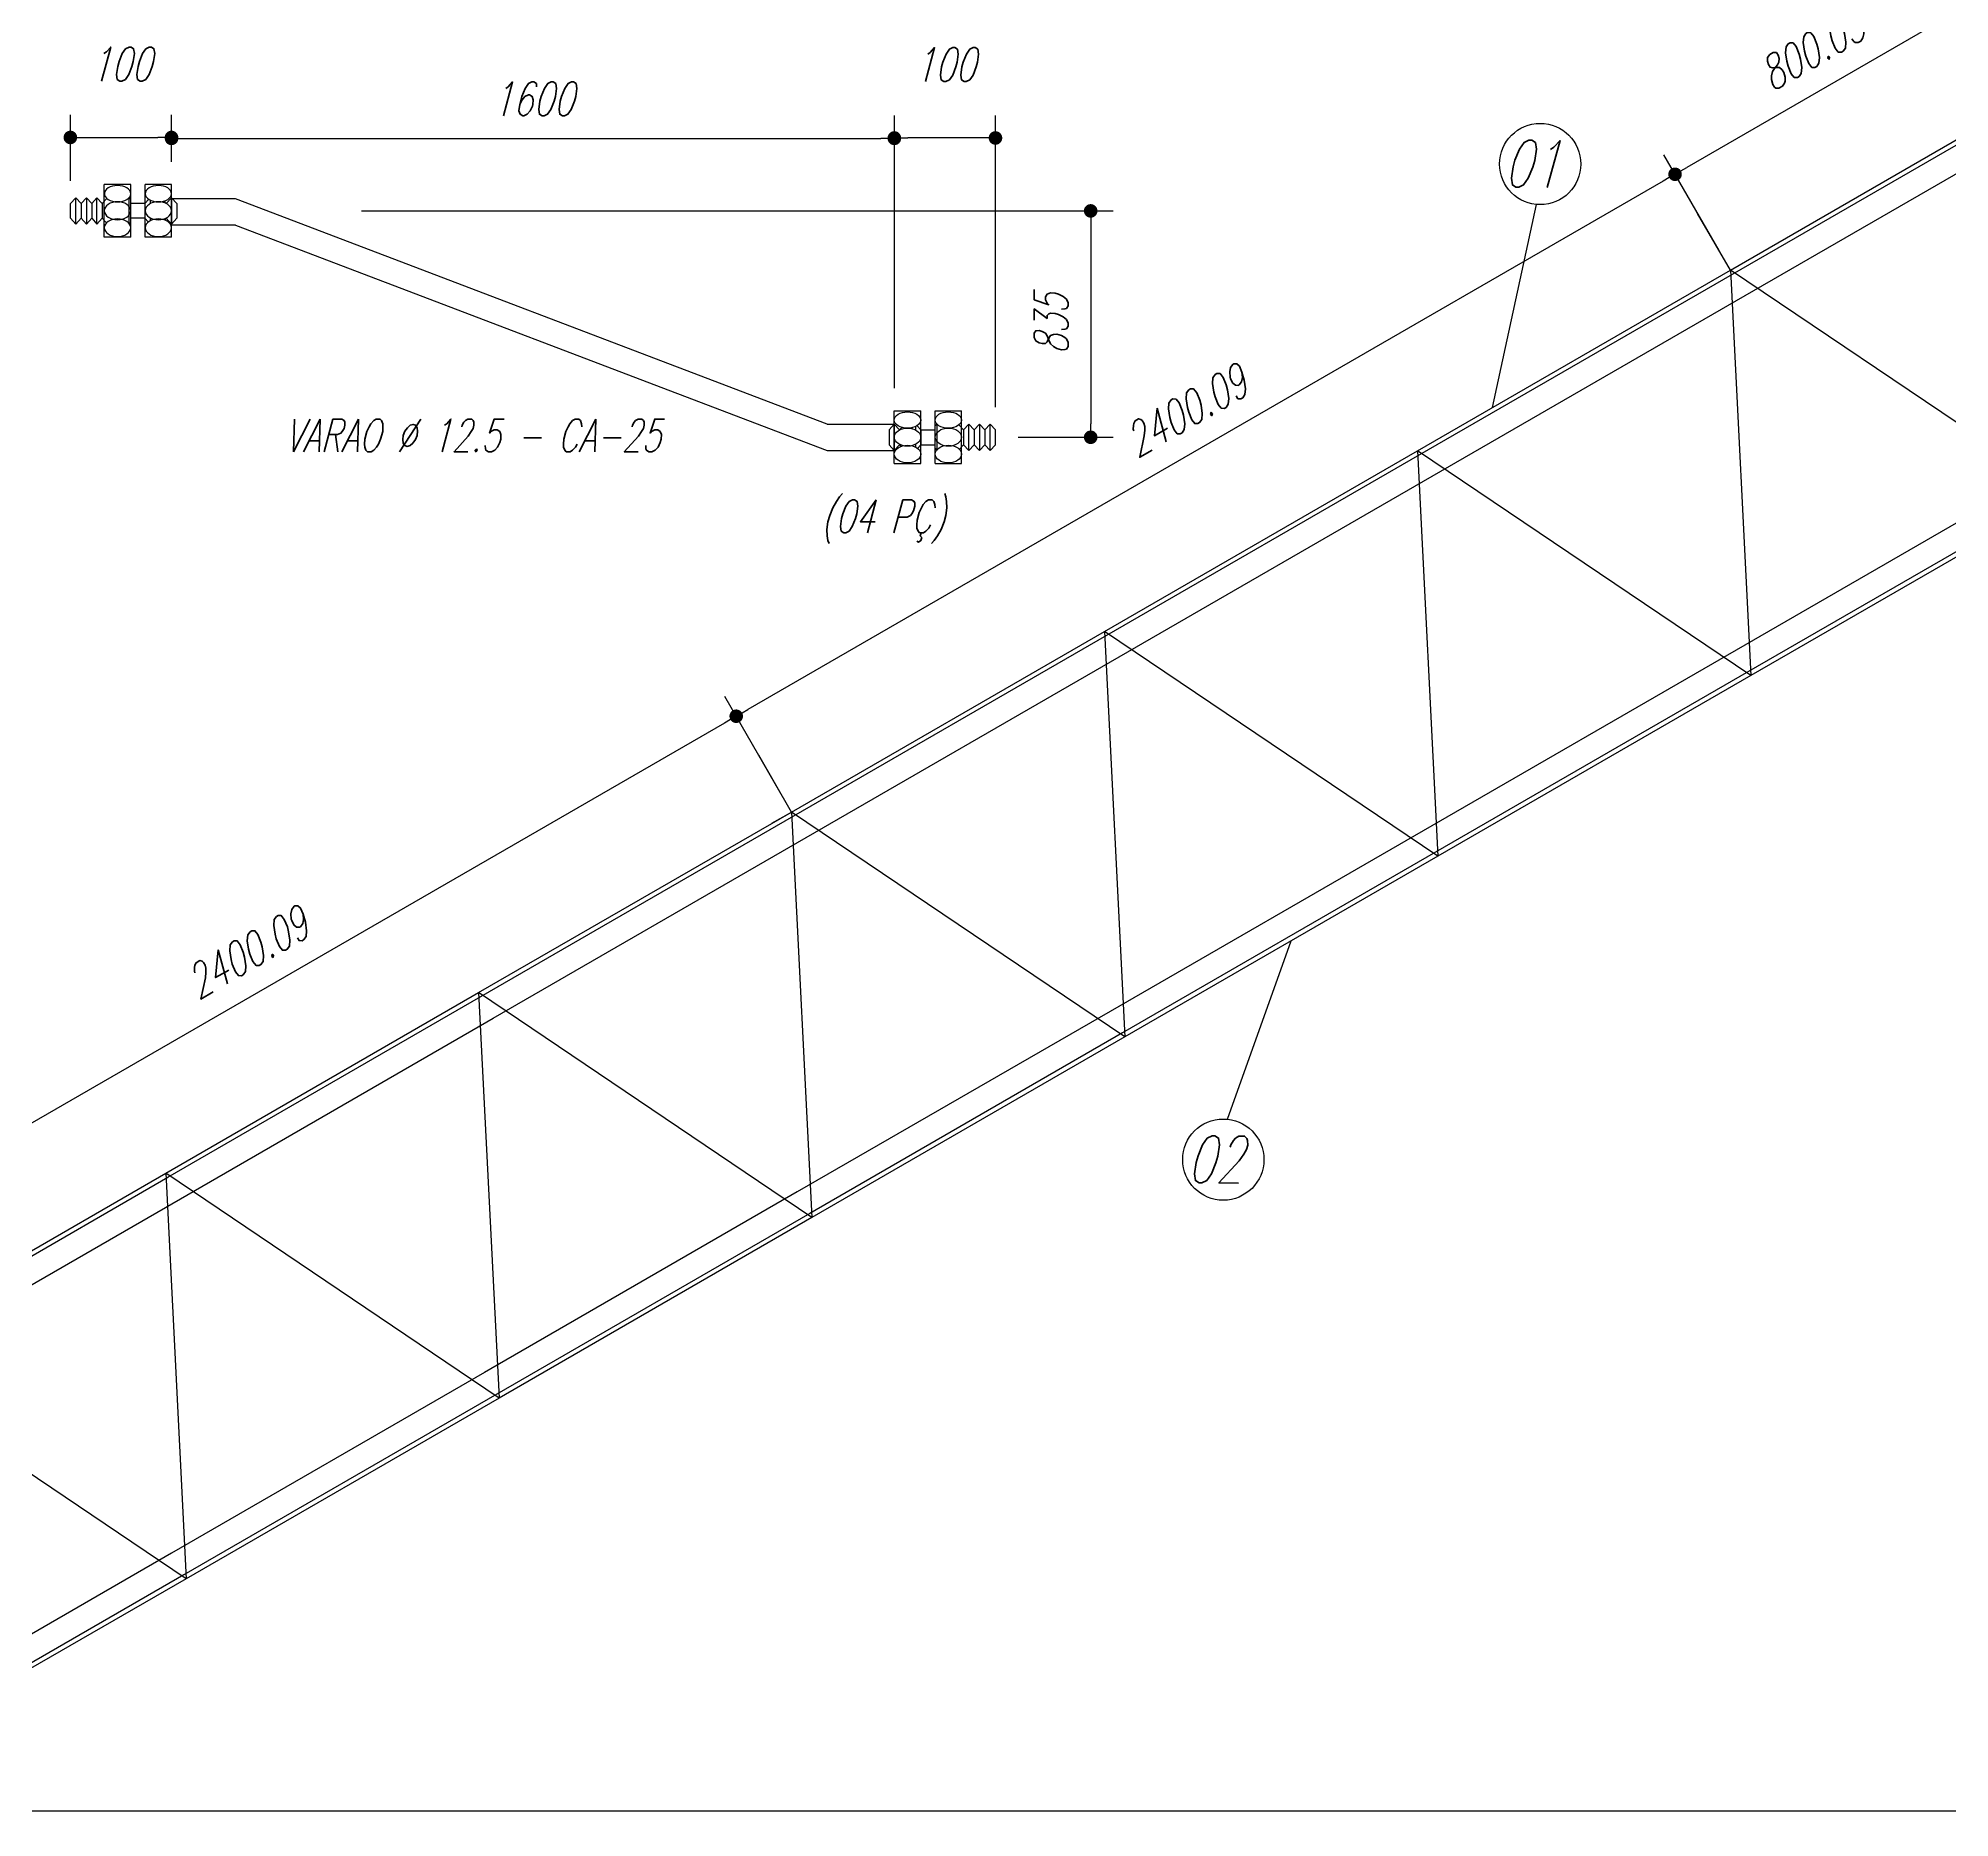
# Model space of a CAD drawing. Extents: x -187 to 453, y 281 to 902.
# Drawn here: x 385.04 to 389.272, y 459.405 to 463.345 of the extents above; entities that cross this region are included whole.
import ezdxf

# ---------------------------------------------------------------- set-up
doc = ezdxf.new("R2010")
doc.units = 0
doc.header["$MEASUREMENT"] = 0
doc.header["$PDMODE"] = 35
doc.linetypes.add('CENTER', pattern=[2, 1.25, -0.25, 0.25, -0.25])
doc.layers.get('DEFPOINTS').update_dxf_attribs({"linetype": 'CONTINUOUS'})
for name, color, linetype in [('CARGAS', 3, 'CONTINUOUS'), ('COTA', 1, 'CONTINUOUS'), ('EIXO', 6, 'CENTER'), ('FORMA', 2, 'CONTINUOUS'), ('LAYER3', 3, 'CONTINUOUS'), ('NPILAR', 4, 'CONTINUOUS'), ('PAREDE', 3, 'CONTINUOUS'), ('PINTADO', 10, 'CONTINUOUS'), ('TEXTO1', 1, 'CONTINUOUS')]:
    doc.layers.add(name, color=color, linetype=linetype)
doc.styles.add('E120', font='romans.shx', dxfattribs={"width": 0.7, "oblique": 15, "height": 0.15})
doc.styles.add('style1', font='romans.shx', dxfattribs={"width": 0.7, "oblique": 15, "height": 0.05})
doc.dimstyles.get("Standard").update_dxf_attribs({"dimtxt": 0.18, "dimasz": 0.18, "dimexe": 0.18, "dimexo": 0.0625, "dimgap": 0.09, "dimtad": 0, "dimtih": 1, "dimtoh": 1, "dimdec": 4, "dimzin": 0, "dimdsep": 46, "dimtxsty": 'Standard', "dimcen": 0.09, "dimadec": 0, "dimazin": 0, "dimtfac": 1, "dimtdec": 4, "dimtofl": 0, "dimtmove": 0, "dimatfit": 3, "dimfxl": 1, "dimtolj": 1, "dimtzin": 0, "dimarcsym": 0})

# ---------------------------------------------------------------- blocks, each defined once
blk = doc.blocks.new('DOT')
at = {"layer": 'CARGAS', "color": 0, "linetype": 'ByBlock'}
blk.add_line((-0.5, 0), (-1, 0), dxfattribs=at)
at = {"layer": 'CARGAS', "color": 0, "linetype": 'ByBlock', "const_width": 0.5}
blk.add_lwpolyline([(-0.25, 0, 1), (0.25, 0, 1)], format="xyb", close=True, dxfattribs=at)
blk = doc.blocks.new('*D3')
at = {"layer": 'COTA', "linetype": 'Continuous', "lineweight": -2, "transparency": 16777216}
for p, q in [((388.7616, 462.8753), (388.6392, 463.0875)), ((388.6382, 463.0292), (386.6115, 461.8592)), ((386.683, 461.6754), (386.5605, 461.8876))]:
    blk.add_line(p, q, dxfattribs=at)
at = {"layer": 'DEFPOINTS', "color": 0, "linetype": 'Continuous', "transparency": 16777216}
for p in [(388.7866, 462.832), (386.5855, 461.8442), (386.708, 461.6321)]:
    blk.add_point(p, dxfattribs=at)
at = {"layer": 'COTA', "linetype": 'Continuous', "lineweight": -2, "transparency": 16777216, "xscale": 0.03, "yscale": 0.03, "zscale": 0.03}
for p, rotation in [((388.6642, 463.0442), 29.99644843980676), ((386.5855, 461.8442), 209.9964484398068)]:
    blk.add_blockref('DOT', p, dxfattribs=dict(at, rotation=rotation))
at = {"layer": 'COTA', "color": 2, "linetype": 'Continuous', "transparency": 16777216, "insert": (387.5811, 462.52), "char_height": 0.075, "attachment_point": 5, "rotation": 29.9964, "style": 'style1'}
blk.add_mtext('\\A1;2400.09', dxfattribs=at)
blk = doc.blocks.new('*D4')
at = {"layer": 'COTA', "linetype": 'Continuous', "lineweight": -2, "transparency": 16777216}
for p, q in [((386.683, 461.6754), (386.5605, 461.8876)), ((386.5596, 461.8292), (384.5329, 460.6593)), ((384.6044, 460.4755), (384.4819, 460.6876))]:
    blk.add_line(p, q, dxfattribs=at)
at = {"layer": 'DEFPOINTS', "color": 0, "linetype": 'Continuous', "transparency": 16777216}
for p in [(386.708, 461.6321), (384.5069, 460.6443), (384.6294, 460.4322)]:
    blk.add_point(p, dxfattribs=at)
at = {"layer": 'COTA', "linetype": 'Continuous', "lineweight": -2, "transparency": 16777216, "xscale": 0.03, "yscale": 0.03, "zscale": 0.03}
for p, rotation in [((386.5855, 461.8442), 29.99644843980676), ((384.5069, 460.6443), 209.9964484398068)]:
    blk.add_blockref('DOT', p, dxfattribs=dict(at, rotation=rotation))
at = {"layer": 'COTA', "color": 2, "linetype": 'Continuous', "transparency": 16777216, "insert": (385.5025, 461.3201), "char_height": 0.075, "attachment_point": 5, "rotation": 29.9964, "style": 'style1'}
blk.add_mtext('\\A1;2400.09', dxfattribs=at)
blk = doc.blocks.new('*D14')
at = {"layer": 'COTA', "linetype": 'Continuous', "lineweight": -2, "transparency": 16777216}
for p, q in [((389.4545, 463.2753), (389.332, 463.4874)), ((389.3311, 463.4291), (388.6901, 463.0592)), ((388.7616, 462.8753), (388.6392, 463.0875))]:
    blk.add_line(p, q, dxfattribs=at)
at = {"layer": 'DEFPOINTS', "color": 0, "linetype": 'Continuous', "transparency": 16777216}
for p in [(389.4795, 463.232), (388.6642, 463.0442), (388.7866, 462.832)]:
    blk.add_point(p, dxfattribs=at)
at = {"layer": 'COTA', "linetype": 'Continuous', "lineweight": -2, "transparency": 16777216, "xscale": 0.03, "yscale": 0.03, "zscale": 0.03}
for p, rotation in [((389.357, 463.4441), 29.99671790932857), ((388.6642, 463.0442), 209.9967179093287)]:
    blk.add_blockref('DOT', p, dxfattribs=dict(at, rotation=rotation))
at = {"layer": 'COTA', "color": 2, "linetype": 'Continuous', "transparency": 16777216, "insert": (388.9669, 463.3199), "char_height": 0.075, "attachment_point": 5, "rotation": 29.9967, "style": 'style1'}
blk.add_mtext('\\A1;800.03', dxfattribs=at)
blk = doc.blocks.new('*D15')
at = {"layer": 'COTA', "linetype": 'Continuous', "lineweight": -2, "transparency": 16777216}
for p, q in [((395.8268, 465.5352), (396.5202, 465.5352)), ((396.4702, 465.5052), (396.4702, 459.4502)), ((382.9264, 459.4202), (396.5202, 459.4202))]:
    blk.add_line(p, q, dxfattribs=at)
at = {"layer": 'DEFPOINTS', "color": 0, "linetype": 'Continuous', "transparency": 16777216}
for p in [(395.7768, 465.5352), (382.8764, 459.4202), (396.4702, 459.4202)]:
    blk.add_point(p, dxfattribs=at)
at = {"layer": 'COTA', "linetype": 'Continuous', "lineweight": -2, "transparency": 16777216, "xscale": 0.03, "yscale": 0.03, "zscale": 0.03}
for p, rotation in [((396.4702, 465.5352), 90), ((396.4702, 459.4202), 270)]:
    blk.add_blockref('DOT', p, dxfattribs=dict(at, rotation=rotation))
at = {"layer": 'COTA', "color": 2, "linetype": 'Continuous', "transparency": 16777216, "insert": (396.3827, 462.4777), "char_height": 0.075, "attachment_point": 5, "rotation": 90, "style": 'style1'}
blk.add_mtext('\\A1;6114.95', dxfattribs=at)
blk = doc.blocks.new('*D69')
at = {"layer": 'COTA', "linetype": 'Continuous', "lineweight": -2, "transparency": 16777216}
for p, q in [((386.9356, 462.5704), (386.9356, 463.1746)), ((387.1595, 462.5284), (387.1595, 463.1746)), ((387.1295, 463.1246), (386.9656, 463.1246))]:
    blk.add_line(p, q, dxfattribs=at)
at = {"layer": 'DEFPOINTS', "color": 0, "linetype": 'Continuous', "transparency": 16777216}
for p in [(386.9356, 463.1246), (386.9356, 462.5204), (387.1595, 462.4784)]:
    blk.add_point(p, dxfattribs=at)
at = {"layer": 'COTA', "linetype": 'Continuous', "lineweight": -2, "transparency": 16777216, "xscale": 0.03, "yscale": 0.03, "zscale": 0.03, "rotation": 180}
blk.add_blockref('DOT', (386.9356, 463.1246), dxfattribs=at)
at = {"layer": 'COTA', "linetype": 'Continuous', "lineweight": -2, "transparency": 16777216, "xscale": 0.03, "yscale": 0.03, "zscale": 0.03}
blk.add_blockref('DOT', (387.1595, 463.1246), dxfattribs=at)
at = {"layer": 'COTA', "color": 2, "linetype": 'Continuous', "transparency": 16777216, "insert": (387.0475, 463.2871), "char_height": 0.075, "attachment_point": 5, "style": 'style1'}
blk.add_mtext('\\A1;100', dxfattribs=at)
blk = doc.blocks.new('*D70')
at = {"layer": 'COTA', "linetype": 'Continuous', "lineweight": -2, "transparency": 16777216}
for p, q in [((385.1112, 463.0296), (385.1112, 463.1757)), ((385.3352, 463.0715), (385.3352, 463.1757)), ((385.1412, 463.1257), (385.3052, 463.1257))]:
    blk.add_line(p, q, dxfattribs=at)
at = {"layer": 'DEFPOINTS', "color": 0, "linetype": 'Continuous', "transparency": 16777216}
for p in [(385.3352, 463.1257), (385.3352, 463.0215), (385.1112, 462.9796)]:
    blk.add_point(p, dxfattribs=at)
at = {"layer": 'COTA', "linetype": 'Continuous', "lineweight": -2, "transparency": 16777216, "xscale": 0.03, "yscale": 0.03, "zscale": 0.03, "rotation": 180}
blk.add_blockref('DOT', (385.1112, 463.1257), dxfattribs=at)
at = {"layer": 'COTA', "linetype": 'Continuous', "lineweight": -2, "transparency": 16777216, "xscale": 0.03, "yscale": 0.03, "zscale": 0.03}
blk.add_blockref('DOT', (385.3352, 463.1257), dxfattribs=at)
at = {"layer": 'COTA', "color": 2, "linetype": 'Continuous', "transparency": 16777216, "insert": (385.2232, 463.2882), "char_height": 0.075, "attachment_point": 5, "style": 'style1'}
blk.add_mtext('\\A1;100', dxfattribs=at)
blk = doc.blocks.new('*D71')
at = {"layer": 'COTA', "linetype": 'Continuous', "lineweight": -2, "transparency": 16777216}
for p, q in [((385.3352, 463.1303), (385.3352, 463.1736)), ((386.9356, 462.6607), (386.9356, 463.1736)), ((385.3652, 463.1236), (386.9056, 463.1236))]:
    blk.add_line(p, q, dxfattribs=at)
at = {"layer": 'DEFPOINTS', "color": 0, "linetype": 'Continuous', "transparency": 16777216}
for p in [(386.9356, 463.1236), (385.3352, 463.0803), (386.9356, 462.6107)]:
    blk.add_point(p, dxfattribs=at)
at = {"layer": 'COTA', "linetype": 'Continuous', "lineweight": -2, "transparency": 16777216, "xscale": 0.03, "yscale": 0.03, "zscale": 0.03, "rotation": 180}
blk.add_blockref('DOT', (385.3352, 463.1236), dxfattribs=at)
at = {"layer": 'COTA', "linetype": 'Continuous', "lineweight": -2, "transparency": 16777216, "xscale": 0.03, "yscale": 0.03, "zscale": 0.03}
blk.add_blockref('DOT', (386.9356, 463.1236), dxfattribs=at)
at = {"layer": 'COTA', "color": 2, "linetype": 'Continuous', "transparency": 16777216, "insert": (386.1354, 463.2111), "char_height": 0.075, "attachment_point": 5, "style": 'style1'}
blk.add_mtext('\\A1;1600', dxfattribs=at)
blk = doc.blocks.new('*D73')
at = {"layer": 'COTA', "linetype": 'Continuous', "lineweight": -2, "transparency": 16777216}
for p, q in [((385.7557, 462.9631), (387.4203, 462.9631)), ((387.3703, 462.9331), (387.3703, 462.4919)), ((387.2095, 462.4619), (387.4203, 462.4619))]:
    blk.add_line(p, q, dxfattribs=at)
at = {"layer": 'DEFPOINTS', "color": 0, "linetype": 'Continuous', "transparency": 16777216}
for p in [(385.7057, 462.9631), (387.1595, 462.4619), (387.3703, 462.4619)]:
    blk.add_point(p, dxfattribs=at)
at = {"layer": 'COTA', "linetype": 'Continuous', "lineweight": -2, "transparency": 16777216, "xscale": 0.03, "yscale": 0.03, "zscale": 0.03}
for p, rotation in [((387.3703, 462.9631), 90), ((387.3703, 462.4619), 270)]:
    blk.add_blockref('DOT', p, dxfattribs=dict(at, rotation=rotation))
at = {"layer": 'COTA', "color": 2, "linetype": 'Continuous', "transparency": 16777216, "insert": (387.2828, 462.7125), "char_height": 0.075, "attachment_point": 5, "rotation": 90, "style": 'style1'}
blk.add_mtext('\\A1;835', dxfattribs=at)

msp = doc.modelspace()

# ---------------------------------------------------------------- linework, layer by layer
at = {"layer": 'COTA', "linetype": 'Continuous'}
for p, q in [((388.35643873, 462.97747788), (388.25930011, 462.52763518)), ((387.6732845, 460.95189576), (387.81397128, 461.34685547))]:
    msp.add_line(p, q, dxfattribs=at)
at = {"layer": 'EIXO', "color": 6, "linetype": 'ByBlock', "ltscale": 0.5}
for centre in [(388.36553663, 463.06693256), (387.6639284, 460.86246771)]:
    msp.add_circle(centre, 0.08991614, dxfattribs=at)
at = {"layer": 'FORMA', "linetype": 'Continuous'}
for p, q in [((388.78661733, 462.83203834), (389.47948979, 463.23201117)), ((388.79161699, 462.82337743), (389.48448945, 463.22335027)), ((388.81911513, 462.77574245), (389.51198758, 463.17571529)), ((388.09374488, 462.43206551), (388.78661733, 462.83203834)), ((388.09374488, 462.43206551), (388.78661733, 462.83203834)), ((388.09874454, 462.4234046), (388.79161699, 462.82337743)), ((389.52467514, 462.334393), (388.78661733, 462.83203834)), ((388.78661733, 462.83203834), (388.83180332, 461.93441908)), ((388.12624267, 462.37576962), (388.81911513, 462.77574245)), ((387.40087243, 462.03209267), (388.09374488, 462.43206551)), ((388.83180332, 461.93441908), (388.09374488, 462.43206551)), ((388.09374488, 462.43206551), (388.13893149, 461.53444516)), ((387.40587209, 462.02343177), (388.09874454, 462.4234046)), ((389.49217726, 462.39068884), (388.79930543, 461.99071492)), ((387.43337022, 461.97579678), (388.12624267, 462.37576962)), ((389.51967547, 462.3430539), (388.82680364, 461.94307998)), ((389.52467514, 462.334393), (388.83180332, 461.93441908)), ((386.70799997, 461.63211984), (387.40087243, 462.03209267)), ((386.71299963, 461.62345893), (387.40587209, 462.02343177)), ((388.13893149, 461.53444516), (387.40087243, 462.03209267)), ((387.40087243, 462.03209267), (387.44605966, 461.13447124)), ((386.74049777, 461.57582395), (387.43337022, 461.97579678)), ((388.79930543, 461.99071492), (388.10643361, 461.590741)), ((388.82680364, 461.94307998), (388.13393182, 461.54310606)), ((388.83180332, 461.93441908), (388.13893149, 461.53444516)), ((386.01512752, 461.232147), (386.70799997, 461.63211984)), ((387.44605966, 461.13447124), (386.70799997, 461.63211984)), ((386.70799997, 461.63211984), (386.75318784, 460.73449732)), ((386.02012718, 461.2234861), (386.71299963, 461.62345893)), ((388.10643361, 461.590741), (387.41356178, 461.19076708)), ((386.04762531, 461.17585111), (386.74049777, 461.57582395)), ((388.13393182, 461.54310606), (387.44105999, 461.14313214)), ((388.13893149, 461.53444516), (387.44605966, 461.13447124)), ((385.32225507, 460.83217417), (386.01512752, 461.232147)), ((385.32725473, 460.82351326), (386.02012718, 461.2234861)), ((386.75318784, 460.73449732), (386.01512752, 461.232147)), ((386.01512752, 461.232147), (386.06031601, 460.3345234)), ((385.35475286, 460.77587828), (386.04762531, 461.17585111)), ((387.41356178, 461.19076708), (386.72068996, 460.79079316)), ((387.44105999, 461.14313214), (386.74818816, 460.74315822)), ((387.44605966, 461.13447124), (386.75318784, 460.73449732)), ((384.62938261, 460.43220133), (385.32225507, 460.83217417)), ((384.63438227, 460.42354043), (385.32725473, 460.82351326)), ((386.06031601, 460.3345234), (385.32225507, 460.83217417)), ((385.32225507, 460.83217417), (385.36744418, 459.93454948)), ((386.72068996, 460.79079316), (386.02781813, 460.39081923)), ((384.66188041, 460.37590545), (385.35475286, 460.77587828)), ((386.74818816, 460.74315822), (386.05531634, 460.3431843)), ((386.75318784, 460.73449732), (386.06031601, 460.3345234)), ((385.36744418, 459.93454948), (384.62938261, 460.43220133)), ((386.02781813, 460.39081923), (385.3349463, 459.99084531)), ((386.05531634, 460.3431843), (385.36244451, 459.94321038)), ((386.06031601, 460.3345234), (385.36744418, 459.93454948)), ((385.3349463, 459.99084531), (384.64207448, 459.59087139)), ((385.36244451, 459.94321038), (384.66957268, 459.54323645)), ((385.36744418, 459.93454948), (384.67457236, 459.53457556))]:
    msp.add_line(p, q, dxfattribs=at)
at = {"layer": 'FORMA', "linetype": 'ByBlock'}
for p, q in [((385.24478529, 462.90471986), (385.24478529, 463.02153864)), ((385.27679832, 462.90471986), (385.27679832, 463.02153864)), ((385.27626967, 462.97961381), (385.24478529, 462.97961381)), ((385.27626967, 462.94664469), (385.24478529, 462.94664469)), ((386.99397181, 462.40353721), (386.99397181, 462.52035599)), ((387.02598485, 462.40353721), (387.02598485, 462.52035599)), ((386.99450047, 462.47843116), (387.02598485, 462.47843116)), ((386.99450047, 462.44546204), (387.02598485, 462.44546204))]:
    msp.add_line(p, q, dxfattribs=at)
at = {"layer": 'LAYER3', "linetype": 'Continuous'}
for points in [[(388.74331769, 462.80703157), (388.78661733, 462.83203834), (388.71409771, 462.9576073)], [(386.66470033, 461.60711307), (386.70799997, 461.63211984), (386.63548036, 461.7576888)]]:
    msp.add_lwpolyline(points, dxfattribs=at)
at = {"layer": 'NPILAR', "ltscale": 0.5, "extrusion": (0, 0, -1)}
for centre, ratio in [((385.2155806, 462.96330897), 0.6855584596), ((385.21566092, 463.00113261), 0.6220551187), ((385.30600302, 462.96330897), 0.6855584596), ((385.30608334, 463.00113261), 0.6220551187), ((385.2155806, 462.92584684), 0.6695131768), ((385.30600302, 462.92584684), 0.6695131768)]:
    msp.add_ellipse(centre, major_axis=(0.02920469, 0), ratio=ratio, dxfattribs=at)
at = {"layer": 'NPILAR', "ltscale": 0.5}
for centre, ratio in [((386.9646868, 462.49994996), 0.6220551187), ((387.05510922, 462.49994996), 0.6220551187), ((386.96476712, 462.46212632), 0.6855584596), ((387.05518954, 462.46212632), 0.6855584596), ((386.96476712, 462.42466419), 0.6695131768), ((387.05518954, 462.42466419), 0.6695131768)]:
    msp.add_ellipse(centre, major_axis=(-0.02920469, 0), ratio=ratio, dxfattribs=at)
at = {"layer": 'PAREDE', "ltscale": 0.5}
for p, q in [((385.11124317, 462.97961381), (385.12303077, 462.99233394)), ((385.11124317, 462.94664469), (385.11124317, 462.97961381)), ((385.13481838, 462.97961381), (385.12303077, 462.99233394)), ((385.12303077, 462.93392456), (385.12303077, 462.99233394)), ((385.13481838, 462.97961381), (385.14660599, 462.99233394)), ((385.13481838, 462.97961381), (385.13481838, 462.94664469)), ((385.1583936, 462.97961381), (385.14660599, 462.99233394)), ((385.14660599, 462.99233394), (385.14660599, 462.93392456)), ((385.1583936, 462.97961381), (385.1701812, 462.99233394)), ((385.1583936, 462.97961381), (385.1583936, 462.94664469)), ((385.18196881, 462.97961381), (385.1701812, 462.99233394)), ((385.1701812, 462.93392456), (385.1701812, 462.99233394)), ((385.18196881, 462.97961381), (385.19202312, 462.99046353)), ((385.18196881, 462.97961381), (385.18196881, 462.94664469)), ((385.24478529, 462.98814868), (385.24090685, 462.99233394)), ((385.24090685, 462.99233394), (385.24090685, 462.93392456)), ((385.27626967, 462.97961381), (385.28472748, 462.98874073)), ((385.27626967, 462.97961381), (385.27626967, 462.94664469)), ((385.28805728, 462.98683921), (385.28805728, 462.97910458)), ((385.297253, 462.98241074), (385.29562149, 462.98417133)), ((385.31163249, 462.98295501), (385.31163249, 462.98329664)), ((385.3234201, 462.97961381), (385.31867016, 462.98473953)), ((385.3234201, 462.97961381), (385.33520771, 462.99233394)), ((385.3234201, 462.97961381), (385.3234201, 462.9793803)), ((385.34699532, 462.97961381), (385.33520771, 462.99233394)), ((385.33520771, 462.99233394), (385.33520771, 462.93392456)), ((385.34699532, 462.97961381), (385.34699532, 462.94664469)), ((385.11124317, 462.94664469), (385.12303077, 462.93392456)), ((385.13481838, 462.94664469), (385.12303077, 462.93392456)), ((385.13481838, 462.94664469), (385.14660599, 462.93392456)), ((385.1583936, 462.94664469), (385.14660599, 462.93392456)), ((385.1583936, 462.94664469), (385.1701812, 462.93392456)), ((385.18196881, 462.94664469), (385.1701812, 462.93392456)), ((385.18196881, 462.94664469), (385.19123441, 462.93664609)), ((385.24478529, 462.93810983), (385.24090685, 462.93392456)), ((385.27626967, 462.94664469), (385.28378376, 462.93853616)), ((385.28805728, 462.94751336), (385.28805728, 462.94127276)), ((385.3234201, 462.94664469), (385.3200372, 462.94299417)), ((385.3234201, 462.94723764), (385.3234201, 462.94664469)), ((385.3234201, 462.94664469), (385.33520771, 462.93392456)), ((385.34699532, 462.94664469), (385.33520771, 462.93392456)), ((386.92377482, 462.47843116), (386.93556243, 462.49115129)), ((386.92377482, 462.47843116), (386.92377482, 462.44546204)), ((386.94735004, 462.47843116), (386.93556243, 462.49115129)), ((386.93556243, 462.49115129), (386.93556243, 462.43274191)), ((386.94735004, 462.47843116), (386.95209998, 462.48355688)), ((386.94735004, 462.47843116), (386.94735004, 462.47819765)), ((386.95913764, 462.48177236), (386.95913764, 462.48211399)), ((386.97351714, 462.48122809), (386.97514865, 462.48298867)), ((386.98271286, 462.48565656), (386.98271286, 462.47792193)), ((386.99450047, 462.47843116), (386.98604265, 462.48755807)), ((386.99450047, 462.47843116), (386.99450047, 462.44546204)), ((387.02598485, 462.48696603), (387.02986329, 462.49115129)), ((387.02986329, 462.49115129), (387.02986329, 462.43274191)), ((387.08880133, 462.47843116), (387.07874701, 462.48928088)), ((387.08880133, 462.47843116), (387.10058893, 462.49115129)), ((387.08880133, 462.47843116), (387.08880133, 462.44546204)), ((387.11237654, 462.47843116), (387.10058893, 462.49115129)), ((387.10058893, 462.43274191), (387.10058893, 462.49115129)), ((387.11237654, 462.47843116), (387.12416415, 462.49115129)), ((387.11237654, 462.47843116), (387.11237654, 462.44546204)), ((387.13595176, 462.47843116), (387.12416415, 462.49115129)), ((387.12416415, 462.49115129), (387.12416415, 462.43274191)), ((387.13595176, 462.47843116), (387.14773936, 462.49115129)), ((387.13595176, 462.47843116), (387.13595176, 462.44546204)), ((387.15952697, 462.47843116), (387.14773936, 462.49115129)), ((387.14773936, 462.43274191), (387.14773936, 462.49115129)), ((387.15952697, 462.44546204), (387.15952697, 462.47843116)), ((386.92377482, 462.44546204), (386.93556243, 462.43274191)), ((386.94735004, 462.44546204), (386.93556243, 462.43274191)), ((386.94735004, 462.44605499), (386.94735004, 462.44546204)), ((386.94735004, 462.44546204), (386.95073294, 462.44181151)), ((386.98271286, 462.44633071), (386.98271286, 462.4400901)), ((386.99450047, 462.44546204), (386.98698638, 462.43735351)), ((387.02598485, 462.43692717), (387.02986329, 462.43274191)), ((387.08880133, 462.44546204), (387.07953573, 462.43546344)), ((387.08880133, 462.44546204), (387.10058893, 462.43274191)), ((387.11237654, 462.44546204), (387.10058893, 462.43274191)), ((387.11237654, 462.44546204), (387.12416415, 462.43274191)), ((387.13595176, 462.44546204), (387.12416415, 462.43274191)), ((387.13595176, 462.44546204), (387.14773936, 462.43274191)), ((387.15952697, 462.44546204), (387.14773936, 462.43274191))]:
    msp.add_line(p, q, dxfattribs=at)
at = {"layer": 'PAREDE', "color": 2, "ltscale": 0.5}
for p, q in [((385.47711832, 462.99008577), (385.33501296, 462.99008577)), ((386.78694365, 462.49115129), (385.47711832, 462.99008577)), ((385.47711832, 462.93167639), (385.33501296, 462.93167639)), ((385.47711832, 462.93167639), (386.78694365, 462.43274191)), ((386.78694365, 462.49115129), (386.93556243, 462.49115129)), ((386.78694365, 462.43274191), (386.93556243, 462.43274191))]:
    msp.add_line(p, q, dxfattribs=at)
at = {"layer": 'PINTADO', "ltscale": 0.5}
for p, q in [((385.1863759, 462.90471986), (385.1863759, 463.02153864)), ((385.24478529, 463.02153864), (385.1863759, 463.02153864)), ((385.33520771, 463.02153864), (385.27679832, 463.02153864)), ((385.33520771, 462.90471986), (385.33520771, 463.02153864)), ((385.24478529, 462.90471986), (385.1863759, 462.90471986)), ((385.33520771, 462.90471986), (385.27679832, 462.90471986)), ((386.93556243, 462.40353721), (386.93556243, 462.52035599)), ((386.93556243, 462.52035599), (386.99397181, 462.52035599)), ((387.02598485, 462.52035599), (387.08439423, 462.52035599)), ((387.08439423, 462.40353721), (387.08439423, 462.52035599)), ((386.93556243, 462.40353721), (386.99397181, 462.40353721)), ((387.02598485, 462.40353721), (387.08439423, 462.40353721))]:
    msp.add_line(p, q, dxfattribs=at)

# ---------------------------------------------------------------- texts
at = {"layer": 'NPILAR', "color": 3, "style": 'E120', "oblique": 15, "width": 0.7}
for s, p in [('01', (388.28382047, 463.01587851)), ('02', (387.58221224, 460.81141366))]:
    msp.add_text(s, height=0.104155032, rotation=359.50903442, dxfattribs=at).set_placement(p)
at = {"layer": 'TEXTO1', "style": 'E120', "oblique": 15, "width": 0.7}
for s, height, p in [('VARAO %%C 12.5 - CA-25', 0.0726568966, (385.58575152, 462.4296687)), ('(04 PÇ)', 0.072656897, (386.7734834, 462.25059129))]:
    msp.add_text(s, height=height, dxfattribs=at).set_placement(p)

# ---------------------------------------------------------------- dimensions: what is measured, and where the dimension line sits
at = {"layer": 'COTA', "linetype": 'Continuous'}
for base, p1, p2, angle, picture, middle in [((396.47023498, 459.42020879), (395.7767735, 465.53515621), (382.87635788, 459.42020879), 90, '*D15', (396.38273498, 462.4776825)), ((388.66416563, 463.04415897), (389.47948979, 463.23201117), (388.78661733, 462.83203834), 29.99671791, '*D14', (388.96685526, 463.31992674)), ((386.58554554, 461.84424751), (388.78661733, 462.83203834), (386.70799997, 461.63211984), 29.99644844, '*D3', (387.58110891, 462.5199867)), ((384.50692818, 460.64432901), (386.70799997, 461.63211984), (384.62938261, 460.43220133), 29.99644844, '*D4', (385.50249155, 461.32006819))]:
    dim = msp.add_linear_dim(base=base, p1=p1, p2=p2, angle=angle, dimstyle='Standard', override={"dimscale": 0.05, "dimtxt": 0.125, "dimasz": 0.6, "dimexe": 1, "dimexo": 1, "dimgap": 1, "dimtad": 1, "dimtih": 0, "dimtoh": 0, "dimdec": 2, "dimlfac": 1000, "dimzin": 12, "dimtxsty": 'style1', "dimblk1": 'DOT', "dimblk2": 'DOT', "dimsah": 1, "dimcen": 0.3, "dimclrd": 256, "dimclre": 256, "dimclrt": 2, "dimadec": 2, "dimtofl": 1, "dimtmove": 2, "dimldrblk": 'DOT', "dimtvp": 1, "dimtzin": 12}, dxfattribs=at)
    dim.commit()
    dim.dimension.update_dxf_attribs({"geometry": picture, "text_midpoint": middle})
for base, p1, p2, text, picture, middle in [((385.33520771, 463.12566756), (385.11124317, 462.97961381), (385.33520771, 463.02153864), '100', '*D70', (385.22322544, 463.28816756)), ((386.93556243, 463.12363139), (385.33520771, 463.08025208), (386.93556243, 462.61073978), '1600', '*D71', (386.13538507, 463.21113139))]:
    dim = msp.add_linear_dim(base=base, p1=p1, p2=p2, text=text, dimstyle='Standard', override={"dimscale": 0.05, "dimtxt": 0.125, "dimasz": 0.6, "dimexe": 1, "dimexo": 1, "dimgap": 1, "dimtad": 1, "dimtih": 0, "dimtoh": 0, "dimlfac": 1000, "dimzin": 12, "dimtxsty": 'style1', "dimblk1": 'DOT', "dimblk2": 'DOT', "dimsah": 1, "dimcen": 0.3, "dimclrd": 256, "dimclre": 256, "dimclrt": 2, "dimadec": 2, "dimtofl": 1, "dimtmove": 2, "dimldrblk": 'DOT', "dimtvp": 1, "dimtzin": 12}, dxfattribs=at)
    dim.commit()
    dim.dimension.update_dxf_attribs({"geometry": picture, "text_midpoint": middle})
for base, p1, p2, angle, text, picture, middle in [((386.93556243, 463.12461325), (387.15952697, 462.47843116), (386.93556243, 462.52035599), 180, '100', '*D69', (387.0475447, 463.28711325)), ((387.37028012, 462.4619466), (385.70565858, 462.96312925), (387.15952697, 462.4619466), 90, '835', '*D73', (387.28278012, 462.71253793))]:
    dim = msp.add_linear_dim(base=base, p1=p1, p2=p2, angle=angle, text=text, dimstyle='Standard', override={"dimscale": 0.05, "dimtxt": 0.125, "dimasz": 0.6, "dimexe": 1, "dimexo": 1, "dimgap": 1, "dimtad": 1, "dimtih": 0, "dimtoh": 0, "dimlfac": 1000, "dimzin": 12, "dimtxsty": 'style1', "dimblk1": 'DOT', "dimblk2": 'DOT', "dimsah": 1, "dimcen": 0.3, "dimclrd": 256, "dimclre": 256, "dimclrt": 2, "dimadec": 2, "dimtofl": 1, "dimtmove": 2, "dimldrblk": 'DOT', "dimtvp": 1, "dimtzin": 12}, dxfattribs=at)
    dim.commit()
    dim.dimension.update_dxf_attribs({"geometry": picture, "text_midpoint": middle})

doc.saveas('drawing.dxf')
